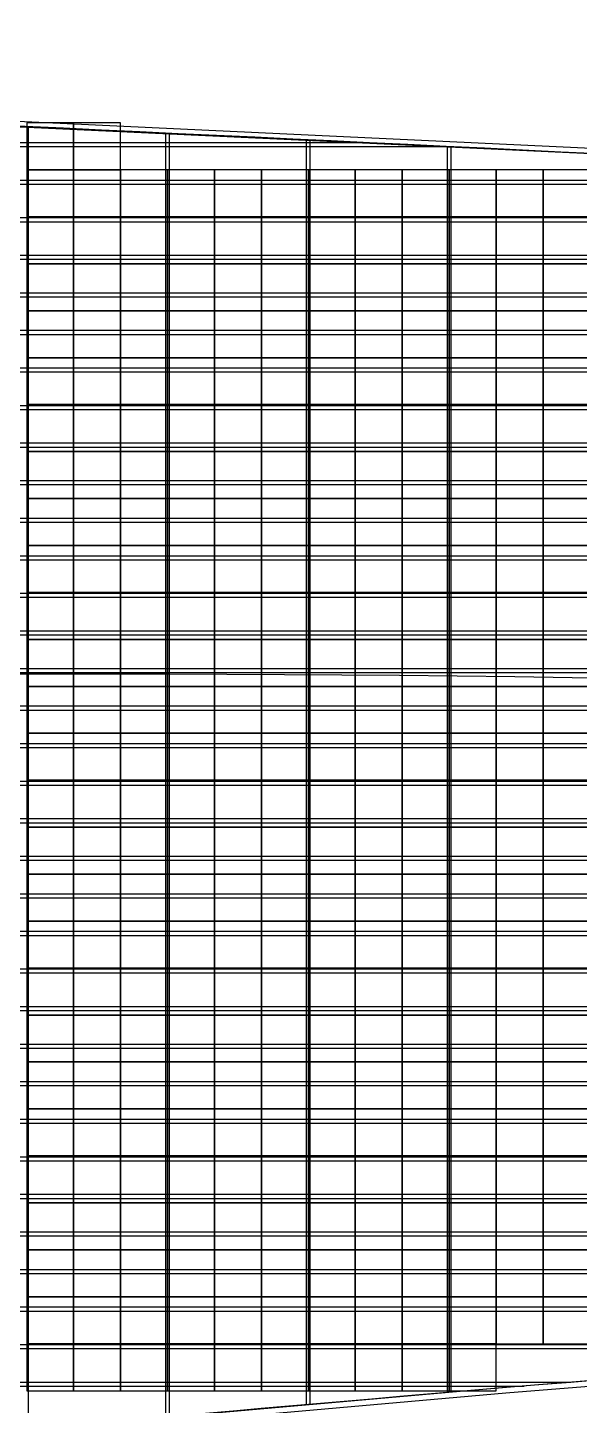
# Model space of a CAD drawing. Extents: x -31693 to 409283, y -98233 to 151957.
# Drawn here: x 35554 to 41433, y 107559 to 122231 of the extents above; entities that cross this region are included whole.
import ezdxf

# ---------------------------------------------------------------- set-up
doc = ezdxf.new("R2010")
doc.units = 0
doc.header["$LTSCALE"] = 1000
doc.header["$MEASUREMENT"] = 0
for name, color, linetype in [('500浮箱', 162, 'Continuous'), ('A-G-VISIBLE', 9, 'Continuous'), ('主龙骨', 4, 'Continuous'), ('边梁（14a槽钢', 3, 'Continuous'), ('龙骨', 10, 'Continuous')]:
    doc.layers.add(name, color=color, linetype=linetype)

# ---------------------------------------------------------------- blocks, each defined once
blk = doc.blocks.new('dasd')
at = {"layer": 'A-G-VISIBLE', "linetype": 'Continuous'}
for centre, radius, start, end in [((-132956.57, 40049.815), 2125.668, 86.604438, 88.01257), ((-132810.855, 41649.249), 512.294, 92.25539, 96.50024)]:
    blk.add_arc(centre, radius, start, end, dxfattribs=at)

msp = doc.modelspace()

# ---------------------------------------------------------------- linework, layer by layer
at = {"layer": '500浮箱', "elevation": 2850}
for points in [[(35545, 120716), (36045, 120716), (36045, 121216), (35545, 121216)], [(36045, 120716), (36545, 120716), (36545, 121216), (36045, 121216)], [(35545, 120216), (36045, 120216), (36045, 120716), (35545, 120716)], [(36045, 120216), (36545, 120216), (36545, 120716), (36045, 120716)], [(36545, 120216), (37045, 120216), (37045, 120716), (36545, 120716)], [(37045, 120216), (37545, 120216), (37545, 120716), (37045, 120716)], [(37545, 120216), (38045, 120216), (38045, 120716), (37545, 120716)], [(38045, 120216), (38545, 120216), (38545, 120716), (38045, 120716)], [(38545, 120216), (39045, 120216), (39045, 120716), (38545, 120716)], [(39045, 120216), (39545, 120216), (39545, 120716), (39045, 120716)], [(39545, 120216), (40045, 120216), (40045, 120716), (39545, 120716)], [(40045, 120216), (40545, 120216), (40545, 120716), (40045, 120716)], [(40545, 120216), (41045, 120216), (41045, 120716), (40545, 120716)], [(41045, 120216), (41545, 120216), (41545, 120716), (41045, 120716)], [(35545, 119716), (36045, 119716), (36045, 120216), (35545, 120216)], [(36045, 119716), (36545, 119716), (36545, 120216), (36045, 120216)], [(36545, 119716), (37045, 119716), (37045, 120216), (36545, 120216)], [(37045, 119716), (37545, 119716), (37545, 120216), (37045, 120216)], [(37545, 119716), (38045, 119716), (38045, 120216), (37545, 120216)], [(38045, 119716), (38545, 119716), (38545, 120216), (38045, 120216)], [(38545, 119716), (39045, 119716), (39045, 120216), (38545, 120216)], [(39045, 119716), (39545, 119716), (39545, 120216), (39045, 120216)], [(39545, 119716), (40045, 119716), (40045, 120216), (39545, 120216)], [(40045, 119716), (40545, 119716), (40545, 120216), (40045, 120216)], [(40545, 119716), (41045, 119716), (41045, 120216), (40545, 120216)], [(41045, 119716), (41545, 119716), (41545, 120216), (41045, 120216)], [(35545, 119216), (36045, 119216), (36045, 119716), (35545, 119716)], [(36045, 119216), (36545, 119216), (36545, 119716), (36045, 119716)], [(36545, 119216), (37045, 119216), (37045, 119716), (36545, 119716)], [(37045, 119216), (37545, 119216), (37545, 119716), (37045, 119716)], [(37545, 119216), (38045, 119216), (38045, 119716), (37545, 119716)], [(38045, 119216), (38545, 119216), (38545, 119716), (38045, 119716)], [(38545, 119216), (39045, 119216), (39045, 119716), (38545, 119716)], [(39045, 119216), (39545, 119216), (39545, 119716), (39045, 119716)], [(39545, 119216), (40045, 119216), (40045, 119716), (39545, 119716)], [(40045, 119216), (40545, 119216), (40545, 119716), (40045, 119716)], [(40545, 119216), (41045, 119216), (41045, 119716), (40545, 119716)], [(41045, 119216), (41545, 119216), (41545, 119716), (41045, 119716)], [(35545, 118716), (36045, 118716), (36045, 119216), (35545, 119216)], [(36045, 118716), (36545, 118716), (36545, 119216), (36045, 119216)], [(36545, 118716), (37045, 118716), (37045, 119216), (36545, 119216)], [(37045, 118716), (37545, 118716), (37545, 119216), (37045, 119216)], [(37545, 118716), (38045, 118716), (38045, 119216), (37545, 119216)], [(38045, 118716), (38545, 118716), (38545, 119216), (38045, 119216)], [(38545, 118716), (39045, 118716), (39045, 119216), (38545, 119216)], [(39045, 118716), (39545, 118716), (39545, 119216), (39045, 119216)], [(39545, 118716), (40045, 118716), (40045, 119216), (39545, 119216)], [(40045, 118716), (40545, 118716), (40545, 119216), (40045, 119216)], [(40545, 118716), (41045, 118716), (41045, 119216), (40545, 119216)], [(41045, 118716), (41545, 118716), (41545, 119216), (41045, 119216)], [(35545, 118216), (36045, 118216), (36045, 118716), (35545, 118716)], [(36045, 118216), (36545, 118216), (36545, 118716), (36045, 118716)], [(36545, 118216), (37045, 118216), (37045, 118716), (36545, 118716)], [(37045, 118216), (37545, 118216), (37545, 118716), (37045, 118716)], [(37545, 118216), (38045, 118216), (38045, 118716), (37545, 118716)], [(38045, 118216), (38545, 118216), (38545, 118716), (38045, 118716)], [(38545, 118216), (39045, 118216), (39045, 118716), (38545, 118716)], [(39045, 118216), (39545, 118216), (39545, 118716), (39045, 118716)], [(39545, 118216), (40045, 118216), (40045, 118716), (39545, 118716)], [(40045, 118216), (40545, 118216), (40545, 118716), (40045, 118716)], [(40545, 118216), (41045, 118216), (41045, 118716), (40545, 118716)], [(41045, 118216), (41545, 118216), (41545, 118716), (41045, 118716)], [(35545, 117716), (36045, 117716), (36045, 118216), (35545, 118216)], [(36045, 117716), (36545, 117716), (36545, 118216), (36045, 118216)], [(36545, 117716), (37045, 117716), (37045, 118216), (36545, 118216)], [(37045, 117716), (37545, 117716), (37545, 118216), (37045, 118216)], [(37545, 117716), (38045, 117716), (38045, 118216), (37545, 118216)], [(38045, 117716), (38545, 117716), (38545, 118216), (38045, 118216)], [(38545, 117716), (39045, 117716), (39045, 118216), (38545, 118216)], [(39045, 117716), (39545, 117716), (39545, 118216), (39045, 118216)], [(39545, 117716), (40045, 117716), (40045, 118216), (39545, 118216)], [(40045, 117716), (40545, 117716), (40545, 118216), (40045, 118216)], [(40545, 117716), (41045, 117716), (41045, 118216), (40545, 118216)], [(41045, 117716), (41545, 117716), (41545, 118216), (41045, 118216)], [(35545, 117216), (36045, 117216), (36045, 117716), (35545, 117716)], [(36045, 117216), (36545, 117216), (36545, 117716), (36045, 117716)], [(36545, 117216), (37045, 117216), (37045, 117716), (36545, 117716)], [(37045, 117216), (37545, 117216), (37545, 117716), (37045, 117716)], [(37545, 117216), (38045, 117216), (38045, 117716), (37545, 117716)], [(38045, 117216), (38545, 117216), (38545, 117716), (38045, 117716)], [(38545, 117216), (39045, 117216), (39045, 117716), (38545, 117716)], [(39045, 117216), (39545, 117216), (39545, 117716), (39045, 117716)], [(39545, 117216), (40045, 117216), (40045, 117716), (39545, 117716)], [(40045, 117216), (40545, 117216), (40545, 117716), (40045, 117716)], [(40545, 117216), (41045, 117216), (41045, 117716), (40545, 117716)], [(41045, 117216), (41545, 117216), (41545, 117716), (41045, 117716)], [(35545, 116716), (36045, 116716), (36045, 117216), (35545, 117216)], [(36045, 116716), (36545, 116716), (36545, 117216), (36045, 117216)], [(36545, 116716), (37045, 116716), (37045, 117216), (36545, 117216)], [(37045, 116716), (37545, 116716), (37545, 117216), (37045, 117216)], [(37545, 116716), (38045, 116716), (38045, 117216), (37545, 117216)], [(38045, 116716), (38545, 116716), (38545, 117216), (38045, 117216)], [(38545, 116716), (39045, 116716), (39045, 117216), (38545, 117216)], [(39045, 116716), (39545, 116716), (39545, 117216), (39045, 117216)], [(39545, 116716), (40045, 116716), (40045, 117216), (39545, 117216)], [(40045, 116716), (40545, 116716), (40545, 117216), (40045, 117216)], [(40545, 116716), (41045, 116716), (41045, 117216), (40545, 117216)], [(41045, 116716), (41545, 116716), (41545, 117216), (41045, 117216)], [(35545, 116216), (36045, 116216), (36045, 116716), (35545, 116716)], [(36045, 116216), (36545, 116216), (36545, 116716), (36045, 116716)], [(36545, 116216), (37045, 116216), (37045, 116716), (36545, 116716)], [(37045, 116216), (37545, 116216), (37545, 116716), (37045, 116716)], [(37545, 116216), (38045, 116216), (38045, 116716), (37545, 116716)], [(38045, 116216), (38545, 116216), (38545, 116716), (38045, 116716)], [(38545, 116216), (39045, 116216), (39045, 116716), (38545, 116716)], [(39045, 116216), (39545, 116216), (39545, 116716), (39045, 116716)], [(39545, 116216), (40045, 116216), (40045, 116716), (39545, 116716)], [(40045, 116216), (40545, 116216), (40545, 116716), (40045, 116716)], [(40545, 116216), (41045, 116216), (41045, 116716), (40545, 116716)], [(41045, 116216), (41545, 116216), (41545, 116716), (41045, 116716)], [(35545, 115716), (36045, 115716), (36045, 116216), (35545, 116216)], [(36045, 115716), (36545, 115716), (36545, 116216), (36045, 116216)], [(36545, 115716), (37045, 115716), (37045, 116216), (36545, 116216)], [(37045, 115716), (37545, 115716), (37545, 116216), (37045, 116216)], [(37545, 115716), (38045, 115716), (38045, 116216), (37545, 116216)], [(38045, 115716), (38545, 115716), (38545, 116216), (38045, 116216)], [(38545, 115716), (39045, 115716), (39045, 116216), (38545, 116216)], [(39045, 115716), (39545, 115716), (39545, 116216), (39045, 116216)], [(39545, 115716), (40045, 115716), (40045, 116216), (39545, 116216)], [(40045, 115716), (40545, 115716), (40545, 116216), (40045, 116216)], [(40545, 115716), (41045, 115716), (41045, 116216), (40545, 116216)], [(41045, 115716), (41545, 115716), (41545, 116216), (41045, 116216)], [(35545, 115216), (36045, 115216), (36045, 115716), (35545, 115716)], [(36045, 115216), (36545, 115216), (36545, 115716), (36045, 115716)], [(36545, 115216), (37045, 115216), (37045, 115716), (36545, 115716)], [(37045, 115216), (37545, 115216), (37545, 115716), (37045, 115716)], [(37545, 115216), (38045, 115216), (38045, 115716), (37545, 115716)], [(38045, 115216), (38545, 115216), (38545, 115716), (38045, 115716)], [(38545, 115216), (39045, 115216), (39045, 115716), (38545, 115716)], [(39045, 115216), (39545, 115216), (39545, 115716), (39045, 115716)], [(39545, 115216), (40045, 115216), (40045, 115716), (39545, 115716)], [(40045, 115216), (40545, 115216), (40545, 115716), (40045, 115716)], [(40545, 115216), (41045, 115216), (41045, 115716), (40545, 115716)], [(41045, 115216), (41545, 115216), (41545, 115716), (41045, 115716)], [(35545, 114716), (36045, 114716), (36045, 115216), (35545, 115216)], [(36045, 114716), (36545, 114716), (36545, 115216), (36045, 115216)], [(36545, 114716), (37045, 114716), (37045, 115216), (36545, 115216)], [(37045, 114716), (37545, 114716), (37545, 115216), (37045, 115216)], [(37545, 114716), (38045, 114716), (38045, 115216), (37545, 115216)], [(38045, 114716), (38545, 114716), (38545, 115216), (38045, 115216)], [(38545, 114716), (39045, 114716), (39045, 115216), (38545, 115216)], [(39045, 114716), (39545, 114716), (39545, 115216), (39045, 115216)], [(39545, 114716), (40045, 114716), (40045, 115216), (39545, 115216)], [(40045, 114716), (40545, 114716), (40545, 115216), (40045, 115216)], [(40545, 114716), (41045, 114716), (41045, 115216), (40545, 115216)], [(41045, 114716), (41545, 114716), (41545, 115216), (41045, 115216)], [(35545, 114216), (36045, 114216), (36045, 114716), (35545, 114716)], [(36045, 114216), (36545, 114216), (36545, 114716), (36045, 114716)], [(36545, 114216), (37045, 114216), (37045, 114716), (36545, 114716)], [(37045, 114216), (37545, 114216), (37545, 114716), (37045, 114716)], [(37545, 114216), (38045, 114216), (38045, 114716), (37545, 114716)], [(38045, 114216), (38545, 114216), (38545, 114716), (38045, 114716)], [(38545, 114216), (39045, 114216), (39045, 114716), (38545, 114716)], [(39045, 114216), (39545, 114216), (39545, 114716), (39045, 114716)], [(39545, 114216), (40045, 114216), (40045, 114716), (39545, 114716)], [(40045, 114216), (40545, 114216), (40545, 114716), (40045, 114716)], [(40545, 114216), (41045, 114216), (41045, 114716), (40545, 114716)], [(41045, 114216), (41545, 114216), (41545, 114716), (41045, 114716)], [(35545, 113716), (36045, 113716), (36045, 114216), (35545, 114216)], [(36045, 113716), (36545, 113716), (36545, 114216), (36045, 114216)], [(36545, 113716), (37045, 113716), (37045, 114216), (36545, 114216)], [(37045, 113716), (37545, 113716), (37545, 114216), (37045, 114216)], [(37545, 113716), (38045, 113716), (38045, 114216), (37545, 114216)], [(38045, 113716), (38545, 113716), (38545, 114216), (38045, 114216)], [(38545, 113716), (39045, 113716), (39045, 114216), (38545, 114216)], [(39045, 113716), (39545, 113716), (39545, 114216), (39045, 114216)], [(39545, 113716), (40045, 113716), (40045, 114216), (39545, 114216)], [(40045, 113716), (40545, 113716), (40545, 114216), (40045, 114216)], [(40545, 113716), (41045, 113716), (41045, 114216), (40545, 114216)], [(41045, 113716), (41545, 113716), (41545, 114216), (41045, 114216)], [(35545, 113216), (36045, 113216), (36045, 113716), (35545, 113716)], [(36045, 113216), (36545, 113216), (36545, 113716), (36045, 113716)], [(36545, 113216), (37045, 113216), (37045, 113716), (36545, 113716)], [(37045, 113216), (37545, 113216), (37545, 113716), (37045, 113716)], [(37545, 113216), (38045, 113216), (38045, 113716), (37545, 113716)], [(38045, 113216), (38545, 113216), (38545, 113716), (38045, 113716)], [(38545, 113216), (39045, 113216), (39045, 113716), (38545, 113716)], [(39045, 113216), (39545, 113216), (39545, 113716), (39045, 113716)], [(39545, 113216), (40045, 113216), (40045, 113716), (39545, 113716)], [(40045, 113216), (40545, 113216), (40545, 113716), (40045, 113716)], [(40545, 113216), (41045, 113216), (41045, 113716), (40545, 113716)], [(41045, 113216), (41545, 113216), (41545, 113716), (41045, 113716)], [(35545, 112716), (36045, 112716), (36045, 113216), (35545, 113216)], [(36045, 112716), (36545, 112716), (36545, 113216), (36045, 113216)], [(36545, 112716), (37045, 112716), (37045, 113216), (36545, 113216)], [(37045, 112716), (37545, 112716), (37545, 113216), (37045, 113216)], [(37545, 112716), (38045, 112716), (38045, 113216), (37545, 113216)], [(38045, 112716), (38545, 112716), (38545, 113216), (38045, 113216)], [(38545, 112716), (39045, 112716), (39045, 113216), (38545, 113216)], [(39045, 112716), (39545, 112716), (39545, 113216), (39045, 113216)], [(39545, 112716), (40045, 112716), (40045, 113216), (39545, 113216)], [(40045, 112716), (40545, 112716), (40545, 113216), (40045, 113216)], [(40545, 112716), (41045, 112716), (41045, 113216), (40545, 113216)], [(41045, 112716), (41545, 112716), (41545, 113216), (41045, 113216)], [(35545, 112216), (36045, 112216), (36045, 112716), (35545, 112716)], [(36045, 112216), (36545, 112216), (36545, 112716), (36045, 112716)], [(36545, 112216), (37045, 112216), (37045, 112716), (36545, 112716)], [(37045, 112216), (37545, 112216), (37545, 112716), (37045, 112716)], [(37545, 112216), (38045, 112216), (38045, 112716), (37545, 112716)], [(38045, 112216), (38545, 112216), (38545, 112716), (38045, 112716)], [(38545, 112216), (39045, 112216), (39045, 112716), (38545, 112716)], [(39045, 112216), (39545, 112216), (39545, 112716), (39045, 112716)], [(39545, 112216), (40045, 112216), (40045, 112716), (39545, 112716)], [(40045, 112216), (40545, 112216), (40545, 112716), (40045, 112716)], [(40545, 112216), (41045, 112216), (41045, 112716), (40545, 112716)], [(41045, 112216), (41545, 112216), (41545, 112716), (41045, 112716)], [(35545, 111716), (36045, 111716), (36045, 112216), (35545, 112216)], [(36045, 111716), (36545, 111716), (36545, 112216), (36045, 112216)], [(36545, 111716), (37045, 111716), (37045, 112216), (36545, 112216)], [(37045, 111716), (37545, 111716), (37545, 112216), (37045, 112216)], [(37545, 111716), (38045, 111716), (38045, 112216), (37545, 112216)], [(38045, 111716), (38545, 111716), (38545, 112216), (38045, 112216)], [(38545, 111716), (39045, 111716), (39045, 112216), (38545, 112216)], [(39045, 111716), (39545, 111716), (39545, 112216), (39045, 112216)], [(39545, 111716), (40045, 111716), (40045, 112216), (39545, 112216)], [(40045, 111716), (40545, 111716), (40545, 112216), (40045, 112216)], [(40545, 111716), (41045, 111716), (41045, 112216), (40545, 112216)], [(41045, 111716), (41545, 111716), (41545, 112216), (41045, 112216)], [(35545, 111216), (36045, 111216), (36045, 111716), (35545, 111716)], [(36045, 111216), (36545, 111216), (36545, 111716), (36045, 111716)], [(36545, 111216), (37045, 111216), (37045, 111716), (36545, 111716)], [(37045, 111216), (37545, 111216), (37545, 111716), (37045, 111716)], [(37545, 111216), (38045, 111216), (38045, 111716), (37545, 111716)], [(38045, 111216), (38545, 111216), (38545, 111716), (38045, 111716)], [(38545, 111216), (39045, 111216), (39045, 111716), (38545, 111716)], [(39045, 111216), (39545, 111216), (39545, 111716), (39045, 111716)], [(39545, 111216), (40045, 111216), (40045, 111716), (39545, 111716)], [(40045, 111216), (40545, 111216), (40545, 111716), (40045, 111716)], [(40545, 111216), (41045, 111216), (41045, 111716), (40545, 111716)], [(41045, 111216), (41545, 111216), (41545, 111716), (41045, 111716)], [(35545, 110716), (36045, 110716), (36045, 111216), (35545, 111216)], [(36045, 110716), (36545, 110716), (36545, 111216), (36045, 111216)], [(36545, 110716), (37045, 110716), (37045, 111216), (36545, 111216)], [(37045, 110716), (37545, 110716), (37545, 111216), (37045, 111216)], [(37545, 110716), (38045, 110716), (38045, 111216), (37545, 111216)], [(38045, 110716), (38545, 110716), (38545, 111216), (38045, 111216)], [(38545, 110716), (39045, 110716), (39045, 111216), (38545, 111216)], [(39045, 110716), (39545, 110716), (39545, 111216), (39045, 111216)], [(39545, 110716), (40045, 110716), (40045, 111216), (39545, 111216)], [(40045, 110716), (40545, 110716), (40545, 111216), (40045, 111216)], [(40545, 110716), (41045, 110716), (41045, 111216), (40545, 111216)], [(41045, 110716), (41545, 110716), (41545, 111216), (41045, 111216)], [(35545, 110216), (36045, 110216), (36045, 110716), (35545, 110716)], [(36045, 110216), (36545, 110216), (36545, 110716), (36045, 110716)], [(36545, 110216), (37045, 110216), (37045, 110716), (36545, 110716)], [(37045, 110216), (37545, 110216), (37545, 110716), (37045, 110716)], [(37545, 110216), (38045, 110216), (38045, 110716), (37545, 110716)], [(38045, 110216), (38545, 110216), (38545, 110716), (38045, 110716)], [(38545, 110216), (39045, 110216), (39045, 110716), (38545, 110716)], [(39045, 110216), (39545, 110216), (39545, 110716), (39045, 110716)], [(39545, 110216), (40045, 110216), (40045, 110716), (39545, 110716)], [(40045, 110216), (40545, 110216), (40545, 110716), (40045, 110716)], [(40545, 110216), (41045, 110216), (41045, 110716), (40545, 110716)], [(41045, 110216), (41545, 110216), (41545, 110716), (41045, 110716)], [(35545, 109716), (36045, 109716), (36045, 110216), (35545, 110216)], [(36045, 109716), (36545, 109716), (36545, 110216), (36045, 110216)], [(36545, 109716), (37045, 109716), (37045, 110216), (36545, 110216)], [(37045, 109716), (37545, 109716), (37545, 110216), (37045, 110216)], [(37545, 109716), (38045, 109716), (38045, 110216), (37545, 110216)], [(38045, 109716), (38545, 109716), (38545, 110216), (38045, 110216)], [(38545, 109716), (39045, 109716), (39045, 110216), (38545, 110216)], [(39045, 109716), (39545, 109716), (39545, 110216), (39045, 110216)], [(39545, 109716), (40045, 109716), (40045, 110216), (39545, 110216)], [(40045, 109716), (40545, 109716), (40545, 110216), (40045, 110216)], [(40545, 109716), (41045, 109716), (41045, 110216), (40545, 110216)], [(41045, 109716), (41545, 109716), (41545, 110216), (41045, 110216)], [(35545, 109216), (36045, 109216), (36045, 109716), (35545, 109716)], [(36045, 109216), (36545, 109216), (36545, 109716), (36045, 109716)], [(36545, 109216), (37045, 109216), (37045, 109716), (36545, 109716)], [(37045, 109216), (37545, 109216), (37545, 109716), (37045, 109716)], [(37545, 109216), (38045, 109216), (38045, 109716), (37545, 109716)], [(38045, 109216), (38545, 109216), (38545, 109716), (38045, 109716)], [(38545, 109216), (39045, 109216), (39045, 109716), (38545, 109716)], [(39045, 109216), (39545, 109216), (39545, 109716), (39045, 109716)], [(39545, 109216), (40045, 109216), (40045, 109716), (39545, 109716)], [(40045, 109216), (40545, 109216), (40545, 109716), (40045, 109716)], [(40545, 109216), (41045, 109216), (41045, 109716), (40545, 109716)], [(41045, 109216), (41545, 109216), (41545, 109716), (41045, 109716)], [(35545, 108716), (36045, 108716), (36045, 109216), (35545, 109216)], [(36045, 108716), (36545, 108716), (36545, 109216), (36045, 109216)], [(36545, 108716), (37045, 108716), (37045, 109216), (36545, 109216)], [(37045, 108716), (37545, 108716), (37545, 109216), (37045, 109216)], [(37545, 108716), (38045, 108716), (38045, 109216), (37545, 109216)], [(38045, 108716), (38545, 108716), (38545, 109216), (38045, 109216)], [(38545, 108716), (39045, 108716), (39045, 109216), (38545, 109216)], [(39045, 108716), (39545, 108716), (39545, 109216), (39045, 109216)], [(39545, 108716), (40045, 108716), (40045, 109216), (39545, 109216)], [(40045, 108716), (40545, 108716), (40545, 109216), (40045, 109216)], [(40545, 108716), (41045, 108716), (41045, 109216), (40545, 109216)], [(41045, 108716), (41545, 108716), (41545, 109216), (41045, 109216)], [(35545, 108216), (36045, 108216), (36045, 108716), (35545, 108716)], [(36045, 108216), (36545, 108216), (36545, 108716), (36045, 108716)], [(36545, 108216), (37045, 108216), (37045, 108716), (36545, 108716)], [(37045, 108216), (37545, 108216), (37545, 108716), (37045, 108716)], [(37545, 108216), (38045, 108216), (38045, 108716), (37545, 108716)], [(38045, 108216), (38545, 108216), (38545, 108716), (38045, 108716)], [(38545, 108216), (39045, 108216), (39045, 108716), (38545, 108716)], [(39045, 108216), (39545, 108216), (39545, 108716), (39045, 108716)], [(39545, 108216), (40045, 108216), (40045, 108716), (39545, 108716)], [(40045, 108216), (40545, 108216), (40545, 108716), (40045, 108716)], [(40545, 108216), (41045, 108216), (41045, 108716), (40545, 108716)], [(41045, 108216), (41545, 108216), (41545, 108716), (41045, 108716)], [(35545, 107716), (36045, 107716), (36045, 108216), (35545, 108216)], [(36045, 107716), (36545, 107716), (36545, 108216), (36045, 108216)], [(36545, 107716), (37045, 107716), (37045, 108216), (36545, 108216)], [(37045, 107716), (37545, 107716), (37545, 108216), (37045, 108216)], [(37545, 107716), (38045, 107716), (38045, 108216), (37545, 108216)], [(38045, 107716), (38545, 107716), (38545, 108216), (38045, 108216)], [(38545, 107716), (39045, 107716), (39045, 108216), (38545, 108216)], [(39045, 107716), (39545, 107716), (39545, 108216), (39045, 108216)], [(39545, 107716), (40045, 107716), (40045, 108216), (39545, 108216)], [(40045, 107716), (40545, 107716), (40545, 108216), (40045, 108216)]]:
    msp.add_lwpolyline(points, close=True, dxfattribs=at)
at = {"layer": '主龙骨', "elevation": 2850}
for points in [[(35566, 107300), (35564, 121170)], [(37023, 121108), (37023, 107434)], [(37066, 107438), (37066, 121106)], [(38523, 121037), (38523, 107567)], [(38566, 107571), (38566, 121035)], [(40023, 120965), (40023, 107696)], [(40066, 107699), (40066, 120963)]]:
    msp.add_lwpolyline(points, dxfattribs=at)
at = {"layer": '边梁（14a槽钢', "elevation": 2850}
for points in [[(60120, 108934), (54155, 108632), (50527, 108414), (47570, 108218), (43349, 107907), (40650, 107690), (35667, 107251), (31453, 106842), (28705, 106557), (25043, 106153), (21663, 109996), (18622, 113461), (16246, 116169), (14045, 118677), (11851, 121177), (10926, 122231), (28046, 121569), (31670, 121411), (42015, 120926), (50546, 120488), (58048, 120075)], [(60117, 108992), (54152, 108690), (50523, 108472), (47566, 108275), (43345, 107965), (40645, 107748), (35662, 107309), (31447, 106900), (28699, 106614), (25066, 106213), (21707, 110034), (18666, 113499), (16290, 116207), (14088, 118716), (11895, 121216), (11059, 122168), (28044, 121511), (31668, 121353), (42012, 120868), (50543, 120430), (58044, 120017)]]:
    msp.add_lwpolyline(points, dxfattribs=at)
at = {"layer": '龙骨', "elevation": 2850}
for points in [[(39116, 121004), (12081, 121004)], [(12116, 120964), (39970, 120964)], [(47163, 120604), (12432, 120604)], [(12467, 120564), (47942, 120564)], [(54654, 120204), (12783, 120204)], [(12818, 120164), (55380, 120164)], [(61870, 119804), (13134, 119804)], [(13169, 119764), (62588, 119764)], [(68428, 119404), (13485, 119404)], [(13520, 119364), (68909, 119364)], [(73111, 119004), (13836, 119004)], [(13871, 118964), (73480, 118964)], [(76560, 118604), (14187, 118604)], [(14222, 118564), (76873, 118564)], [(79563, 118204), (14538, 118204)], [(14573, 118164), (79831, 118164)], [(82196, 117804), (14889, 117804)], [(14924, 117764), (82422, 117764)], [(84461, 117404), (15240, 117404)], [(15275, 117364), (84688, 117364)], [(86727, 117004), (15591, 117004)], [(15626, 116964), (86954, 116964)], [(88708, 116604), (15942, 116604)], [(15977, 116564), (88900, 116564)], [(90627, 116204), (16293, 116204)], [(16328, 116164), (90819, 116164)], [(92428, 115804), (16644, 115804)], [(16679, 115764), (92595, 115764)], [(94023, 115404), (16995, 115404)], [(17030, 115364), (94023, 115364)], [(95523, 115004), (17346, 115004)], [(17381, 114964), (95523, 114964)], [(97151, 114604), (17697, 114604)], [(17732, 114564), (97138, 114564)], [(97018, 114204), (18048, 114204)], [(18083, 114164), (97005, 114164)], [(96885, 113804), (18399, 113804)], [(18434, 113764), (96871, 113764)], [(96751, 113404), (18750, 113404)], [(18785, 113364), (96738, 113364)], [(96618, 113004), (19101, 113004)], [(19136, 112964), (96605, 112964)], [(96485, 112604), (19452, 112604)], [(19487, 112564), (96471, 112564)], [(96351, 112204), (19803, 112204)], [(19838, 112164), (96338, 112164)], [(96218, 111804), (20154, 111804)], [(20189, 111764), (96205, 111764)], [(96085, 111404), (20505, 111404)], [(20540, 111364), (96071, 111364)], [(95951, 111004), (20856, 111004)], [(20891, 110964), (95938, 110964)], [(95818, 110604), (21207, 110604)], [(21242, 110564), (95805, 110564)], [(95685, 110204), (21558, 110204)], [(21593, 110164), (95671, 110164)], [(95551, 109804), (21909, 109804)], [(21945, 109764), (95538, 109764)], [(95418, 109404), (22261, 109404)], [(22296, 109364), (95405, 109364)], [(60580, 109004), (22613, 109004)], [(22648, 108964), (59552, 108964)], [(52713, 108604), (22965, 108604)], [(23000, 108564), (52047, 108564)], [(46592, 108204), (23316, 108204)], [(23351, 108164), (46048, 108164)], [(41342, 107804), (23668, 107804)], [(23703, 107764), (40845, 107764)]]:
    msp.add_lwpolyline(points, dxfattribs=at)
msp.add_lwpolyline([(106438, 7751, 0.149253), (137795, 67716, 0.360669), (95631, 110043, 0.058715), (17434, 114815, 3.295268)], format="xyb", dxfattribs=at)

# ---------------------------------------------------------------- block references
at = {"xscale": 1000, "yscale": 1000, "zscale": 1000}
msp.add_blockref('dasd', (132893911, -42052037, 2850), dxfattribs=at)

doc.saveas('drawing.dxf')
